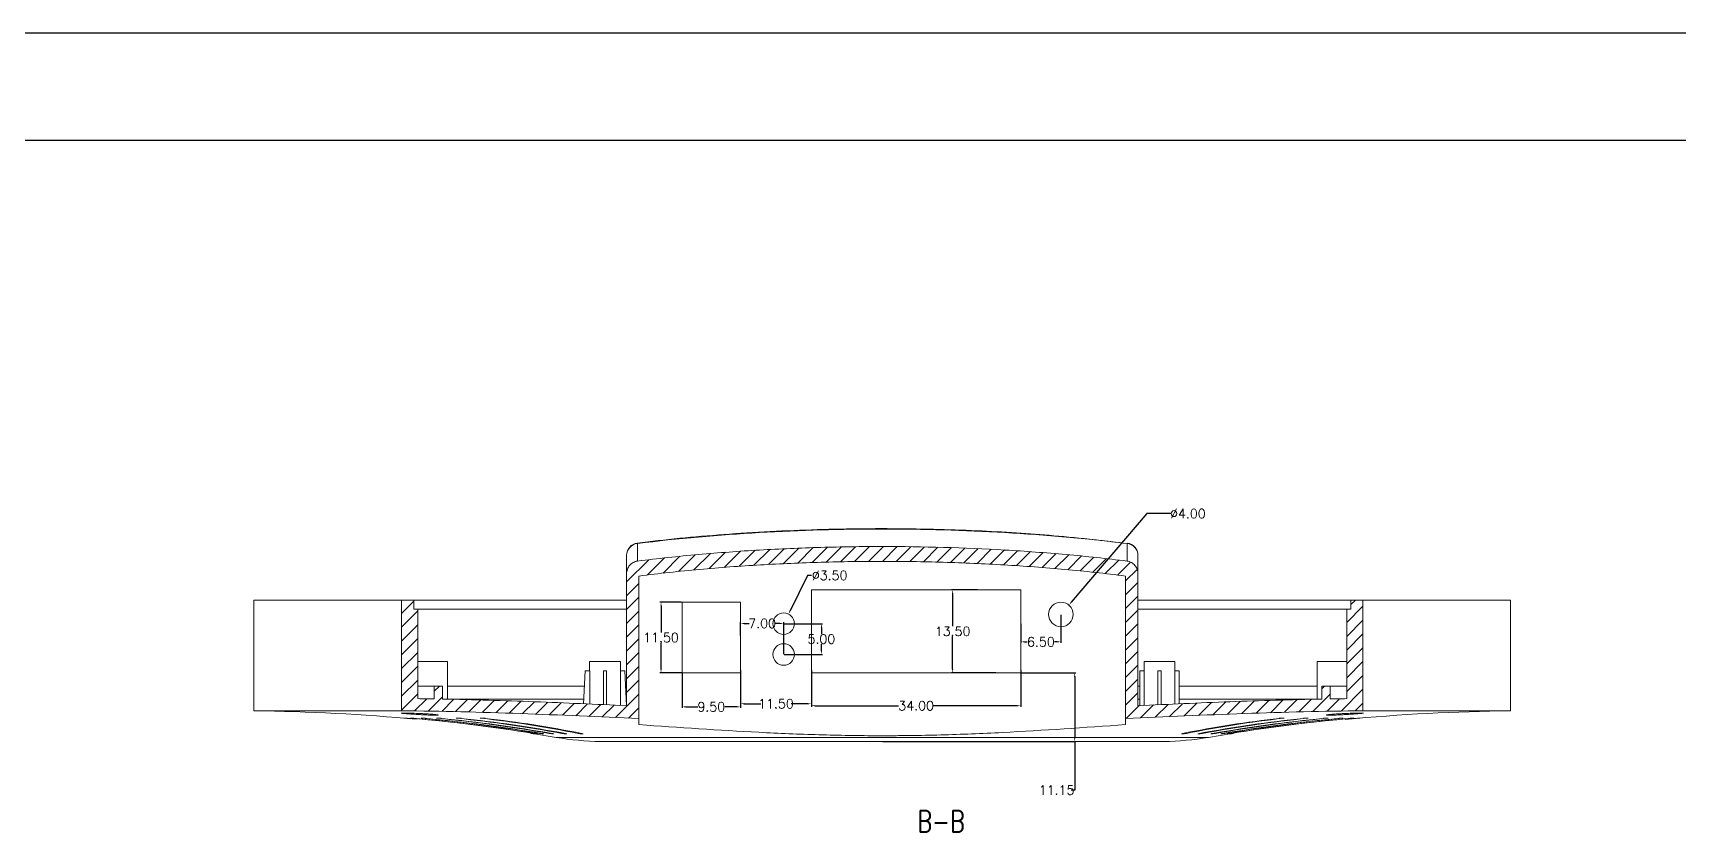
# Model space of a CAD drawing. Header units: inches. Extents: x 725 to 5279, y 573 to 1304.
# Drawn here: x 1354.5 to 1621.6, y 1174.5 to 1304.4 of the extents above; entities that cross this region are included whole.
import ezdxf

# ---------------------------------------------------------------- set-up
doc = ezdxf.new("R2010")
doc.units = ezdxf.units.IN
doc.styles.add('SLDTEXTSTYLE3', font='TXT', dxfattribs={"width": 0.75, "bigfont": 'bigfont'})
doc.styles.get("Standard").update_dxf_attribs({"font": 'txt', "bigfont": 'gbcbig.shx'})
doc.dimstyles.new('2', dxfattribs={"dimtxt": 1.5, "dimasz": 0.6, "dimexe": 0.18, "dimexo": 0.0625, "dimgap": 0.09, "dimtad": 0, "dimtih": 1, "dimtoh": 1, "dimzin": 0, "dimdsep": 46, "dimtxsty": 'Standard', "dimcen": 0, "dimclrd": 3, "dimclre": 3, "dimadec": 0, "dimazin": 2, "dimtfac": 1, "dimtofl": 0, "dimtmove": 0, "dimatfit": 3, "dimfxl": 1, "dimtolj": 1, "dimtzin": 0, "dimarcsym": 0})

# ---------------------------------------------------------------- blocks, each defined once
blk = doc.blocks.new('*D145')
at = {"color": 3, "lineweight": -2}
for p, q in [((1480.89, 1200.33), (1480.89, 1194.88)), ((1514.89, 1200.83), (1514.89, 1194.88)), ((1481.49, 1195.06), (1495.05, 1195.06)), ((1514.29, 1195.06), (1500.73, 1195.06))]:
    blk.add_line(p, q, dxfattribs=at)
at = {"color": 3}
for points in [[(1481.49, 1195.16), (1481.49, 1194.96), (1480.89, 1195.06)], [(1514.29, 1195.16), (1514.29, 1194.96), (1514.89, 1195.06)]]:
    blk.add_solid(points, dxfattribs=at)
at = {"layer": 'Defpoints', "color": 0}
for p in [(1480.89, 1200.39), (1514.89, 1200.89), (1514.89, 1195.06)]:
    blk.add_point(p, dxfattribs=at)
at = {"color": 0, "insert": (1497.89, 1195.06), "char_height": 1.5, "attachment_point": 5}
blk.add_mtext('\\A1;34.00', dxfattribs=at)
blk = doc.blocks.new('*D146')
at = {"color": 3, "lineweight": -2}
for p, q in [((1507.86, 1213.89), (1503.64, 1213.89)), ((1503.82, 1213.29), (1503.82, 1207.98)), ((1503.82, 1200.99), (1503.82, 1206.3)), ((1510.82, 1200.39), (1503.64, 1200.39))]:
    blk.add_line(p, q, dxfattribs=at)
at = {"color": 3}
for points in [[(1503.72, 1213.29), (1503.92, 1213.29), (1503.82, 1213.89)], [(1503.72, 1200.99), (1503.92, 1200.99), (1503.82, 1200.39)]]:
    blk.add_solid(points, dxfattribs=at)
at = {"layer": 'Defpoints', "color": 0}
for p in [(1503.82, 1213.89), (1507.92, 1213.89), (1510.89, 1200.39)]:
    blk.add_point(p, dxfattribs=at)
at = {"color": 0, "insert": (1503.82, 1207.14), "char_height": 1.5, "attachment_point": 5}
blk.add_mtext('\\A1;13.50', dxfattribs=at)
blk = doc.blocks.new('*D147')
at = {"color": 3, "lineweight": -2}
for p, q in [((1469.39, 1200.83), (1469.39, 1195.2)), ((1480.89, 1200.83), (1480.89, 1195.2)), ((1469.99, 1195.38), (1472.68, 1195.38)), ((1480.29, 1195.38), (1477.61, 1195.38))]:
    blk.add_line(p, q, dxfattribs=at)
at = {"color": 3}
for points in [[(1469.99, 1195.48), (1469.99, 1195.28), (1469.39, 1195.38)], [(1480.29, 1195.48), (1480.29, 1195.28), (1480.89, 1195.38)]]:
    blk.add_solid(points, dxfattribs=at)
at = {"layer": 'Defpoints', "color": 0}
for p in [(1469.39, 1200.89), (1480.89, 1200.89), (1469.39, 1195.38)]:
    blk.add_point(p, dxfattribs=at)
at = {"color": 0, "insert": (1475.14, 1195.38), "char_height": 1.5, "attachment_point": 5}
blk.add_mtext('\\A1;11.50', dxfattribs=at)
blk = doc.blocks.new('*D148')
at = {"color": 3, "lineweight": -2}
for p, q in [((1459.89, 1200.33), (1459.89, 1194.7)), ((1469.39, 1200.83), (1469.39, 1194.7)), ((1460.49, 1194.88), (1462.43, 1194.88)), ((1468.79, 1194.88), (1466.86, 1194.88))]:
    blk.add_line(p, q, dxfattribs=at)
at = {"color": 3}
for points in [[(1460.49, 1194.98), (1460.49, 1194.78), (1459.89, 1194.88)], [(1468.79, 1194.98), (1468.79, 1194.78), (1469.39, 1194.88)]]:
    blk.add_solid(points, dxfattribs=at)
at = {"layer": 'Defpoints', "color": 0}
for p in [(1459.89, 1200.39), (1469.39, 1200.89), (1469.39, 1194.88)]:
    blk.add_point(p, dxfattribs=at)
at = {"color": 0, "insert": (1464.64, 1194.88), "char_height": 1.5, "attachment_point": 5}
blk.add_mtext('\\A1;9.50', dxfattribs=at)
blk = doc.blocks.new('*D149')
at = {"color": 3, "lineweight": -2}
for p, q in [((1535.33, 1226.28), (1523.08, 1211.87)), ((1539.16, 1226.28), (1535.33, 1226.28))]:
    blk.add_line(p, q, dxfattribs=at)
at = {"color": 3}
blk.add_solid([(1523, 1211.93), (1523.15, 1211.81), (1522.69, 1211.41)], dxfattribs=at)
at = {"layer": 'Defpoints', "color": 0}
for p in [(1522.69, 1211.41), (1520.1, 1208.37)]:
    blk.add_point(p, dxfattribs=at)
at = {"color": 0, "insert": (1542, 1226.28), "char_height": 1.5, "attachment_point": 5}
blk.add_mtext('\\A1;∅4.00', dxfattribs=at)
blk = doc.blocks.new('*D150')
at = {"color": 3, "lineweight": -2}
for p, q in [((1480.28, 1216.23), (1477.44, 1210.49)), ((1480.88, 1216.23), (1480.28, 1216.23))]:
    blk.add_line(p, q, dxfattribs=at)
at = {"color": 3}
blk.add_solid([(1477.35, 1210.54), (1477.53, 1210.45), (1477.17, 1209.96)], dxfattribs=at)
at = {"layer": 'Defpoints', "color": 0}
for p in [(1477.17, 1209.96), (1475.61, 1206.82)]:
    blk.add_point(p, dxfattribs=at)
at = {"color": 0, "insert": (1483.85, 1216.23), "char_height": 1.5, "attachment_point": 5}
blk.add_mtext('\\A1;∅3.50', dxfattribs=at)
blk = doc.blocks.new('*D151')
at = {"color": 3, "lineweight": -2}
for p, q in [((1476.45, 1208.39), (1482.69, 1208.39)), ((1482.51, 1207.79), (1482.51, 1206.73)), ((1482.51, 1203.99), (1482.51, 1205.05)), ((1476.45, 1203.39), (1482.69, 1203.39))]:
    blk.add_line(p, q, dxfattribs=at)
at = {"color": 3}
for points in [[(1482.41, 1207.79), (1482.61, 1207.79), (1482.51, 1208.39)], [(1482.41, 1203.99), (1482.61, 1203.99), (1482.51, 1203.39)]]:
    blk.add_solid(points, dxfattribs=at)
at = {"layer": 'Defpoints', "color": 0}
for p in [(1476.39, 1208.39), (1482.51, 1208.39), (1476.39, 1203.39)]:
    blk.add_point(p, dxfattribs=at)
at = {"color": 0, "insert": (1482.51, 1205.89), "char_height": 1.5, "attachment_point": 5}
blk.add_mtext('\\A1;5.00', dxfattribs=at)
blk = doc.blocks.new('*D152')
at = {"color": 3, "lineweight": -2}
for p, q in [((1469.39, 1206.45), (1469.39, 1208.61)), ((1469.99, 1208.43), (1470.8, 1208.43)), ((1475.79, 1208.43), (1474.98, 1208.43)), ((1476.39, 1203.45), (1476.39, 1208.61))]:
    blk.add_line(p, q, dxfattribs=at)
at = {"color": 3}
for points in [[(1469.99, 1208.53), (1469.99, 1208.33), (1469.39, 1208.43)], [(1475.79, 1208.53), (1475.79, 1208.33), (1476.39, 1208.43)]]:
    blk.add_solid(points, dxfattribs=at)
at = {"layer": 'Defpoints', "color": 0}
for p in [(1469.39, 1208.43), (1469.39, 1206.39), (1476.39, 1203.39)]:
    blk.add_point(p, dxfattribs=at)
at = {"color": 0, "insert": (1472.89, 1208.43), "char_height": 1.5, "attachment_point": 5}
blk.add_mtext('\\A1;7.00', dxfattribs=at)
blk = doc.blocks.new('*D153')
at = {"color": 3, "lineweight": -2}
for p, q in [((1521.39, 1209.83), (1521.39, 1205.26)), ((1514.89, 1208.36), (1514.89, 1205.26)), ((1515.49, 1205.44), (1515.93, 1205.44)), ((1520.79, 1205.44), (1520.36, 1205.44))]:
    blk.add_line(p, q, dxfattribs=at)
at = {"color": 3}
for points in [[(1515.49, 1205.54), (1515.49, 1205.34), (1514.89, 1205.44)], [(1520.79, 1205.54), (1520.79, 1205.34), (1521.39, 1205.44)]]:
    blk.add_solid(points, dxfattribs=at)
at = {"layer": 'Defpoints', "color": 0}
for p in [(1521.39, 1209.89), (1514.89, 1208.43), (1521.39, 1205.44)]:
    blk.add_point(p, dxfattribs=at)
at = {"color": 0, "insert": (1518.14, 1205.44), "char_height": 1.5, "attachment_point": 5}
blk.add_mtext('\\A1;6.50', dxfattribs=at)
blk = doc.blocks.new('*D163')
at = {"color": 3, "lineweight": -2}
for p, q in [((1459.83, 1211.89), (1456.3, 1211.89)), ((1456.48, 1211.29), (1456.48, 1206.98)), ((1456.48, 1200.99), (1456.48, 1205.3)), ((1459.83, 1200.39), (1456.3, 1200.39))]:
    blk.add_line(p, q, dxfattribs=at)
at = {"color": 3}
for points in [[(1456.38, 1211.29), (1456.58, 1211.29), (1456.48, 1211.89)], [(1456.38, 1200.99), (1456.58, 1200.99), (1456.48, 1200.39)]]:
    blk.add_solid(points, dxfattribs=at)
at = {"layer": 'Defpoints', "color": 0}
for p in [(1456.48, 1211.89), (1459.89, 1211.89), (1459.89, 1200.39)]:
    blk.add_point(p, dxfattribs=at)
at = {"color": 0, "insert": (1456.48, 1206.14), "char_height": 1.5, "attachment_point": 5}
blk.add_mtext('\\A1;11.50', dxfattribs=at)
blk = doc.blocks.new('*D177')
at = {"color": 3, "lineweight": -2}
for p, q in [((1514.95, 1200.39), (1523.81, 1200.39)), ((1523.63, 1199.79), (1523.63, 1189.83)), ((1492.45, 1189.23), (1523.81, 1189.23)), ((1523.63, 1189.23), (1523.63, 1181.36)), ((1523.63, 1181.36), (1523.03, 1181.36))]:
    blk.add_line(p, q, dxfattribs=at)
at = {"color": 3}
for points in [[(1523.53, 1199.79), (1523.73, 1199.79), (1523.63, 1200.39)], [(1523.53, 1189.83), (1523.73, 1189.83), (1523.63, 1189.23)]]:
    blk.add_solid(points, dxfattribs=at)
at = {"layer": 'Defpoints', "color": 0}
for p in [(1514.89, 1200.39), (1492.39, 1189.23), (1523.63, 1189.23)]:
    blk.add_point(p, dxfattribs=at)
at = {"color": 0, "insert": (1520.69, 1181.36), "char_height": 1.5, "attachment_point": 5}
blk.add_mtext('\\A1;11.15', dxfattribs=at)

msp = doc.modelspace()

# ---------------------------------------------------------------- hatches: boundary and pattern name
at = {"linetype": 'Continuous', "lineweight": 0}
h = msp.add_hatch(dxfattribs=at)
h.set_pattern_fill('ANSI31', color=4, scale=0.5, style=0)
edge = h.paths.add_edge_path(flags=0)
edge.add_line((1421.025, 1198.234), (1419.672, 1198.234))
edge.add_line((1419.672, 1198.234), (1419.672, 1196.169))
edge.add_spline(control_points=[(1419.672, 1196.169), (1418.781, 1196.184), (1417.89, 1196.197), (1416.998, 1196.208)], knot_values=[0.0170061, 0.0170061, 0.0170061, 0.0170061, 0.019673, 0.019673, 0.019673, 0.019673], weights=[1, 1, 1, 1], degree=3, periodic=0)
edge.add_line((1416.998, 1196.208), (1416.998, 1210.734))
edge.add_line((1416.998, 1210.734), (1416.336, 1210.734))
edge.add_line((1416.336, 1210.734), (1416.336, 1212.234))
edge.add_line((1416.336, 1212.234), (1414.365, 1212.234))
edge.add_line((1414.365, 1212.234), (1414.365, 1194.234))
edge.add_spline(control_points=[(1414.365, 1194.234), (1427.214, 1194.134), (1440.057, 1193.56), (1452.892, 1192.963)], knot_values=[2.3144446, 2.3144446, 2.3144446, 2.3144446, 2.3526775, 2.3526775, 2.3526775, 2.3526775], weights=[1, 1, 1, 1], degree=3, periodic=0)
edge.add_line((1452.892, 1192.963), (1452.892, 1216.126))
edge.add_spline(control_points=[(1452.892, 1216.126), (1461.34, 1217.206), (1469.846, 1217.871), (1478.355, 1218.221), (1486.998, 1218.576), (1495.662, 1218.601), (1504.307, 1218.301), (1513.525, 1217.981), (1522.743, 1217.296), (1531.892, 1216.126)], knot_values=[0.0005666, 0.0005666, 0.0005666, 0.0005666, 0.0261151, 0.0261151, 0.0261151, 0.0520633, 0.0520633, 0.0520633, 0.0797377, 0.0797377, 0.0797377, 0.0797377], weights=[1, 1, 1, 1, 1, 1, 1, 1, 1, 1], degree=3, periodic=0)
edge.add_line((1531.892, 1216.126), (1531.892, 1192.963))
edge.add_spline(control_points=[(1531.892, 1192.963), (1540.707, 1193.373), (1549.522, 1193.779), (1558.343, 1194.019), (1562.368, 1194.128), (1566.394, 1194.203), (1570.42, 1194.234)], knot_values=[0.0395174, 0.0395174, 0.0395174, 0.0395174, 0.0659886, 0.0659886, 0.0659886, 0.078084, 0.078084, 0.078084, 0.078084], weights=[1, 1, 1, 1, 1, 1, 1], degree=3, periodic=0)
edge.add_line((1570.42, 1194.234), (1570.42, 1212.234))
edge.add_line((1570.42, 1212.234), (1568.448, 1212.234))
edge.add_line((1568.448, 1212.234), (1568.448, 1210.734))
edge.add_line((1568.448, 1210.734), (1567.787, 1210.734))
edge.add_line((1567.787, 1210.734), (1567.787, 1196.208))
edge.add_spline(control_points=[(1567.787, 1196.208), (1566.895, 1196.197), (1566.004, 1196.184), (1565.113, 1196.169)], knot_values=[2.3964767, 2.3964767, 2.3964767, 2.3964767, 2.3991602, 2.3991602, 2.3991602, 2.3991602], weights=[1, 1, 1, 1], degree=3, periodic=0)
edge.add_line((1565.113, 1196.169), (1565.113, 1198.234))
edge.add_line((1565.113, 1198.234), (1563.76, 1198.234))
edge.add_line((1563.76, 1198.234), (1563.76, 1196.145))
edge.add_spline(control_points=[(1563.76, 1196.145), (1561.953, 1196.111), (1560.146, 1196.069), (1558.34, 1196.02), (1550.187, 1195.8), (1542.039, 1195.439), (1533.892, 1195.063)], knot_values=[2.351979, 2.351979, 2.351979, 2.351979, 2.3574459, 2.3574459, 2.3574459, 2.3821041, 2.3821041, 2.3821041, 2.3821041], weights=[1, 1, 1, 1, 1, 1, 1], degree=3, periodic=0)
edge.add_line((1533.892, 1195.063), (1533.892, 1216.497))
edge.add_spline(control_points=[(1533.892, 1216.497), (1533.892, 1216.583), (1533.887, 1216.67), (1533.877, 1216.755), (1533.849, 1216.985), (1533.782, 1217.213), (1533.682, 1217.422), (1533.585, 1217.624), (1533.453, 1217.812), (1533.296, 1217.972), (1533.143, 1218.129), (1532.961, 1218.262), (1532.765, 1218.361), (1532.568, 1218.459), (1532.352, 1218.526), (1532.134, 1218.553)], knot_values=[0, 0, 0, 0, 0.0002594, 0.0002594, 0.0002594, 0.000962, 0.000962, 0.000962, 0.0016411, 0.0016411, 0.0016411, 0.0023073, 0.0023073, 0.0023073, 0.0029744, 0.0029744, 0.0029744, 0.0029744], weights=[1, 1, 1, 1, 1, 1, 1, 1, 1, 1, 1, 1, 1, 1, 1, 1], degree=3, periodic=0)
edge.add_spline(control_points=[(1532.134, 1218.553), (1522.239, 1219.8), (1512.267, 1220.497), (1502.298, 1220.779), (1493.866, 1221.017), (1485.42, 1220.953), (1476.993, 1220.579), (1468.859, 1220.219), (1460.729, 1219.571), (1452.651, 1218.553)], knot_values=[0.0010247, 0.0010247, 0.0010247, 0.0010247, 0.0309439, 0.0309439, 0.0309439, 0.0562368, 0.0562368, 0.0562368, 0.080655, 0.080655, 0.080655, 0.080655], weights=[1, 1, 1, 1, 1, 1, 1, 1, 1, 1], degree=3, periodic=0)
edge.add_spline(control_points=[(1452.651, 1218.553), (1452.608, 1218.548), (1452.565, 1218.541), (1452.522, 1218.532), (1452.3, 1218.489), (1452.082, 1218.405), (1451.888, 1218.288), (1451.688, 1218.168), (1451.506, 1218.008), (1451.359, 1217.826), (1451.209, 1217.641), (1451.09, 1217.426), (1451.012, 1217.201), (1450.933, 1216.976), (1450.892, 1216.735), (1450.892, 1216.497)], knot_values=[0, 0, 0, 0, 0.0001307, 0.0001307, 0.0001307, 0.0008196, 0.0008196, 0.0008196, 0.001533, 0.001533, 0.001533, 0.002259, 0.002259, 0.002259, 0.0029841, 0.0029841, 0.0029841, 0.0029841], weights=[1, 1, 1, 1, 1, 1, 1, 1, 1, 1, 1, 1, 1, 1, 1, 1], degree=3, periodic=0)
edge.add_line((1450.892, 1216.497), (1450.892, 1195.063))
edge.add_spline(control_points=[(1450.892, 1195.063), (1440.941, 1195.523), (1430.986, 1195.956), (1421.025, 1196.145)], knot_values=[0.0415193, 0.0415193, 0.0415193, 0.0415193, 0.0714055, 0.0714055, 0.0714055, 0.0714055], weights=[1, 1, 1, 1], degree=3, periodic=0)
edge.add_line((1421.025, 1196.145), (1421.025, 1198.234))

# ---------------------------------------------------------------- linework, layer by layer
for p, q in [((724.755, 1304.356), (1759.162, 1304.356)), ((751.522, 1286.941), (1741.748, 1286.941))]:
    msp.add_line(p, q)
at = {"color": 7, "linetype": 'Continuous', "lineweight": 15}
for p, q in [((1450.892, 1216.497), (1450.892, 1219.494)), ((1533.892, 1219.494), (1533.892, 1216.497)), ((1450.892, 1195.063), (1450.892, 1216.497)), ((1452.892, 1192.963), (1452.892, 1216.126)), ((1531.892, 1216.126), (1531.892, 1192.963)), ((1533.892, 1216.497), (1533.892, 1195.063)), ((1480.892, 1200.389), (1480.892, 1213.889)), ((1480.892, 1213.889), (1514.892, 1213.889)), ((1514.892, 1213.889), (1514.892, 1200.389)), ((1390.392, 1212.234), (1390.392, 1194.234)), ((1414.365, 1212.234), (1390.392, 1212.234)), ((1414.365, 1212.234), (1414.365, 1194.234)), ((1416.336, 1212.234), (1414.365, 1212.234)), ((1416.336, 1210.734), (1416.336, 1212.234)), ((1450.892, 1212.234), (1416.336, 1212.234)), ((1416.336, 1210.734), (1416.998, 1210.734)), ((1416.998, 1210.734), (1416.998, 1196.208)), ((1450.892, 1210.734), (1416.998, 1210.734)), ((1459.892, 1200.389), (1459.892, 1211.889)), ((1459.892, 1211.889), (1469.392, 1211.889)), ((1469.392, 1211.889), (1469.392, 1200.389)), ((1568.448, 1212.234), (1533.892, 1212.234)), ((1567.787, 1210.734), (1533.892, 1210.734)), ((1567.787, 1196.208), (1567.787, 1210.734)), ((1567.787, 1210.734), (1568.448, 1210.734)), ((1568.448, 1212.234), (1568.448, 1210.734)), ((1570.42, 1212.234), (1568.448, 1212.234)), ((1570.42, 1194.234), (1570.42, 1212.234)), ((1594.392, 1212.234), (1570.42, 1212.234)), ((1594.392, 1194.234), (1594.392, 1212.234)), ((1421.794, 1202.234), (1416.998, 1202.234)), ((1421.794, 1196.122), (1421.794, 1202.234)), ((1444.892, 1202.234), (1444.892, 1200.734)), ((1449.892, 1202.234), (1444.892, 1202.234)), ((1449.892, 1200.734), (1449.892, 1202.234)), ((1534.892, 1202.234), (1534.892, 1200.734)), ((1534.892, 1202.234), (1539.892, 1202.234)), ((1539.892, 1200.734), (1539.892, 1202.234)), ((1562.991, 1202.234), (1562.991, 1196.127)), ((1567.787, 1202.234), (1562.991, 1202.234)), ((1443.911, 1195.365), (1444.192, 1200.734)), ((1444.905, 1200.734), (1444.192, 1200.734)), ((1444.905, 1195.322), (1444.905, 1200.734)), ((1447.642, 1200.734), (1447.142, 1200.734)), ((1447.142, 1195.225), (1447.142, 1200.734)), ((1447.642, 1195.204), (1447.642, 1200.734)), ((1449.88, 1200.734), (1449.88, 1195.107)), ((1450.592, 1200.734), (1449.88, 1200.734)), ((1450.89, 1195.064), (1450.592, 1200.734)), ((1469.392, 1200.389), (1459.892, 1200.389)), ((1514.892, 1200.389), (1480.892, 1200.389)), ((1534.192, 1195.077), (1534.192, 1200.734)), ((1534.192, 1200.734), (1534.905, 1200.734)), ((1534.905, 1195.108), (1534.905, 1200.734)), ((1537.142, 1195.206), (1537.142, 1200.734)), ((1537.142, 1200.734), (1537.642, 1200.734)), ((1537.642, 1195.228), (1537.642, 1200.734)), ((1539.88, 1200.734), (1539.88, 1195.327)), ((1539.88, 1200.734), (1540.592, 1200.734)), ((1540.592, 1195.358), (1540.592, 1200.734)), ((1419.672, 1198.234), (1416.998, 1198.234)), ((1419.672, 1198.234), (1419.672, 1196.169)), ((1421.025, 1198.234), (1419.672, 1198.234)), ((1421.025, 1198.234), (1421.025, 1196.145)), ((1421.794, 1198.234), (1444.061, 1198.234)), ((1450.723, 1198.234), (1450.892, 1198.234)), ((1533.892, 1198.234), (1534.192, 1198.234)), ((1540.592, 1198.234), (1562.991, 1198.234)), ((1563.76, 1196.145), (1563.76, 1198.234)), ((1565.113, 1198.234), (1563.76, 1198.234)), ((1565.113, 1196.169), (1565.113, 1198.234)), ((1567.787, 1198.234), (1565.113, 1198.234)), ((1414.365, 1194.234), (1390.392, 1194.234)), ((1443.952, 1196.145), (1421.794, 1196.145)), ((1450.855, 1195.734), (1450.892, 1195.734)), ((1534.192, 1196.145), (1533.892, 1196.145)), ((1562.991, 1196.145), (1540.592, 1196.145)), ((1594.392, 1194.234), (1570.42, 1194.234)), ((1415.874, 1192.957), (1415.252, 1193.022)), ((1415.447, 1193.012), (1415.869, 1192.967)), ((1568.911, 1192.957), (1569.533, 1193.022)), ((1569.338, 1193.012), (1568.916, 1192.967)), ((1435.631, 1190.531), (1439.458, 1189.917)), ((1446.689, 1189.244), (1446.689, 1189.234)), ((1492.392, 1189.244), (1446.689, 1189.244)), ((1538.096, 1189.234), (1446.689, 1189.234)), ((1538.096, 1189.244), (1492.392, 1189.244)), ((1538.096, 1189.234), (1538.096, 1189.244)), ((1545.327, 1189.917), (1549.154, 1190.531))]:
    msp.add_line(p, q, dxfattribs=at)
at = {"color": 8, "linetype": 'Continuous', "lineweight": 15}
for p, q in [((1423.451, 1193.022), (1423.451, 1193.055)), ((1427.305, 1193.022), (1427.305, 1193.059)), ((1557.48, 1193.022), (1557.48, 1193.059)), ((1561.334, 1193.022), (1561.334, 1193.055)), ((1439.458, 1189.917), (1545.327, 1189.917))]:
    msp.add_line(p, q, dxfattribs=at)
at = {"color": 8, "linetype": 'Continuous', "lineweight": 15, "flags": 128}
for points in [[(1452.653, 1221.411), (1452.645, 1221.478), (1452.645, 1221.479)], [(1532.131, 1221.411), (1532.14, 1221.478), (1532.14, 1221.479)]]:
    msp.add_lwpolyline(points, dxfattribs=at)
at = {"color": 7, "linetype": 'Continuous', "lineweight": 15, "flags": 128}
for points in [[(1452.653, 1221.411), (1452.653, 1220.368), (1452.651, 1218.553)], [(1532.134, 1218.553), (1532.133, 1219.271), (1532.131, 1221.411)]]:
    msp.add_lwpolyline(points, dxfattribs=at)
at = {"color": 7, "linetype": 'Continuous', "lineweight": 15}
for centre, radius in [((1476.392, 1208.389), 1.75), ((1521.392, 1209.889), 2), ((1476.392, 1203.389), 1.75)]:
    msp.add_circle(centre, radius, dxfattribs=at)
for centre, radius, start, end in [((1452.892, 1219.494), 2, 97.10655, 180), ((1452.849, 1219.465), 1.956, 95.72465, 179.13306), ((1531.936, 1219.465), 1.956, 0.86694, 84.27535), ((1531.892, 1219.494), 2, 0, 82.89345), ((1387.162, 876.586), 317.664, 84.62784, 89.41724), ((1597.623, 876.586), 317.664, 90.58276, 95.43498), ((1447.689, 1239.234), 50, 260.52445, 268.85401), ((1537.096, 1239.234), 50, 271.14599, 279.47555)]:
    msp.add_arc(centre, radius, start, end, dxfattribs=at)
for points, knots in [([(1532.132, 1221.411), (1530.368, 1221.623), (1526.403, 1222.101), (1520.413, 1222.687), (1514.042, 1223.179), (1507.539, 1223.518), (1500.549, 1223.757), (1493.184, 1223.851), (1485.62, 1223.785), (1478.009, 1223.557), (1470.472, 1223.171), (1463.127, 1222.612), (1457.217, 1222.046), (1453.763, 1221.602), (1452.647, 1221.459)], [0, 0, 0, 0, 0.0668689, 0.1503888, 0.2265549, 0.3074294, 0.395571, 0.4898548, 0.5847526, 0.6803493, 0.7765089, 0.8688807, 0.9576741, 1, 1, 1, 1]), ([(1532.131, 1221.411), (1528.835, 1221.822), (1525.533, 1222.171), (1518.92, 1222.759), (1515.608, 1223), (1505.661, 1223.571), (1499.027, 1223.754), (1485.754, 1223.754), (1479.11, 1223.57), (1465.858, 1222.809), (1459.246, 1222.233), (1452.653, 1221.411)], [0, 0, 0, 0, 0.125, 0.125, 0.25, 0.25, 0.5, 0.5, 0.75, 0.75, 1, 1, 1, 1]), ([(1532.134, 1218.553), (1528.838, 1218.969), (1525.538, 1219.32), (1518.928, 1219.914), (1515.619, 1220.157), (1505.68, 1220.733), (1499.035, 1220.918), (1489.076, 1220.918), (1485.757, 1220.872), (1479.119, 1220.683), (1475.799, 1220.541), (1469.17, 1220.157), (1465.859, 1219.915), (1459.248, 1219.32), (1455.947, 1218.968), (1452.651, 1218.553)], [0, 0, 0, 0, 0.125, 0.125, 0.25, 0.25, 0.5, 0.5, 0.625, 0.625, 0.75, 0.75, 0.875, 0.875, 1, 1, 1, 1]), ([(1450.892, 1216.497), (1450.892, 1216.745), (1450.935, 1216.987), (1451.103, 1217.454), (1451.225, 1217.668), (1451.465, 1217.953), (1451.552, 1218.039), (1451.741, 1218.195), (1451.844, 1218.265), (1452.169, 1218.444), (1452.404, 1218.522), (1452.651, 1218.553)], [0, 0, 0, 0, 0.25, 0.25, 0.5, 0.5, 0.625, 0.625, 0.75, 0.75, 1, 1, 1, 1]), ([(1531.892, 1216.126), (1528.617, 1216.545), (1525.336, 1216.899), (1518.767, 1217.497), (1515.477, 1217.741), (1508.89, 1218.127), (1505.592, 1218.27), (1498.992, 1218.46), (1492.393, 1218.554), (1485.795, 1218.46), (1479.197, 1218.27), (1475.897, 1218.128), (1469.309, 1217.741), (1466.019, 1217.497), (1459.448, 1216.899), (1456.168, 1216.545), (1452.892, 1216.126)], [0, 0, 0, 0, 0.125, 0.125, 0.25, 0.25, 0.375, 0.375, 0.5, 0.625, 0.625, 0.75, 0.75, 0.875, 0.875, 1, 1, 1, 1]), ([(1532.134, 1218.553), (1532.257, 1218.537), (1532.377, 1218.51), (1532.61, 1218.434), (1532.724, 1218.385), (1532.941, 1218.265), (1533.042, 1218.196), (1533.231, 1218.04), (1533.32, 1217.953), (1533.479, 1217.764), (1533.549, 1217.664), (1533.672, 1217.451), (1533.724, 1217.337), (1533.849, 1216.991), (1533.892, 1216.745), (1533.892, 1216.497)], [0, 0, 0, 0, 0.125, 0.125, 0.25, 0.25, 0.375, 0.375, 0.5, 0.5, 0.625, 0.625, 0.75, 0.75, 1, 1, 1, 1]), ([(1415.175, 1193.867), (1415.315, 1193.864), (1415.467, 1193.861), (1415.793, 1193.853), (1415.968, 1193.847), (1416.332, 1193.836), (1416.519, 1193.829), (1416.904, 1193.814), (1417.103, 1193.806), (1417.494, 1193.788), (1417.689, 1193.778), (1418.075, 1193.758), (1418.264, 1193.747), (1418.625, 1193.725), (1418.799, 1193.714), (1419.127, 1193.691), (1419.278, 1193.679), (1419.554, 1193.656), (1419.681, 1193.644), (1419.898, 1193.622), (1419.99, 1193.611), (1420.141, 1193.591), (1420.198, 1193.581), (1420.275, 1193.564), (1420.294, 1193.556), (1420.294, 1193.542), (1420.275, 1193.537), (1420.198, 1193.528), (1420.141, 1193.525), (1419.99, 1193.521), (1419.897, 1193.521), (1419.679, 1193.523), (1419.553, 1193.525), (1419.275, 1193.532), (1419.124, 1193.537), (1418.796, 1193.549), (1418.621, 1193.556), (1418.26, 1193.572), (1418.071, 1193.581), (1417.684, 1193.601), (1417.489, 1193.611), (1417.098, 1193.633), (1416.9, 1193.644), (1416.515, 1193.667), (1416.328, 1193.679), (1415.966, 1193.702), (1415.79, 1193.714), (1415.465, 1193.736), (1415.314, 1193.747), (1415.034, 1193.768), (1414.909, 1193.778), (1414.692, 1193.797), (1414.598, 1193.806), (1414.447, 1193.822), (1414.391, 1193.829), (1414.314, 1193.842), (1414.294, 1193.848), (1414.294, 1193.857), (1414.313, 1193.861), (1414.389, 1193.867), (1414.447, 1193.869), (1414.672, 1193.873), (1414.894, 1193.872), (1415.175, 1193.867)], [0, 0, 0, 0, 0.03125, 0.03125, 0.0625, 0.0625, 0.09375, 0.09375, 0.125, 0.125, 0.15625, 0.15625, 0.1875, 0.1875, 0.21875, 0.21875, 0.25, 0.25, 0.28125, 0.28125, 0.3125, 0.3125, 0.34375, 0.34375, 0.375, 0.375, 0.40625, 0.40625, 0.4375, 0.4375, 0.46875, 0.46875, 0.5, 0.5, 0.53125, 0.53125, 0.5625, 0.5625, 0.59375, 0.59375, 0.625, 0.625, 0.65625, 0.65625, 0.6875, 0.6875, 0.71875, 0.71875, 0.75, 0.75, 0.78125, 0.78125, 0.8125, 0.8125, 0.84375, 0.84375, 0.875, 0.875, 0.90625, 0.90625, 0.9375, 0.9375, 1, 1, 1, 1]), ([(1414.365, 1194.234), (1420.791, 1194.184), (1427.214, 1194.021), (1440.055, 1193.56), (1446.474, 1193.262), (1452.892, 1192.963)], [0, 0, 0, 0, 0.5, 0.5, 1, 1, 1, 1]), ([(1421.025, 1196.145), (1426.006, 1196.05), (1430.984, 1195.897), (1440.94, 1195.518), (1445.916, 1195.293), (1450.892, 1195.063)], [0, 0, 0, 0, 0.5, 0.5, 1, 1, 1, 1]), ([(1531.892, 1192.963), (1538.314, 1193.262), (1544.735, 1193.56), (1557.582, 1194.022), (1564.01, 1194.184), (1570.42, 1194.234)], [0, 0, 0, 0, 0.5, 0.5, 1, 1, 1, 1]), ([(1533.892, 1195.063), (1538.869, 1195.293), (1543.846, 1195.518), (1553.802, 1195.897), (1558.785, 1196.05), (1563.76, 1196.145)], [0, 0, 0, 0, 0.5, 0.5, 1, 1, 1, 1]), ([(1565.367, 1193.667), (1565.507, 1193.679), (1565.658, 1193.691), (1565.983, 1193.713), (1566.158, 1193.725), (1566.521, 1193.747), (1566.708, 1193.758), (1567.092, 1193.778), (1567.29, 1193.788), (1567.682, 1193.806), (1567.876, 1193.814), (1568.263, 1193.829), (1568.453, 1193.836), (1568.815, 1193.847), (1568.989, 1193.853), (1569.318, 1193.861), (1569.469, 1193.864), (1569.747, 1193.869), (1569.874, 1193.871), (1570.092, 1193.872), (1570.185, 1193.872), (1570.336, 1193.869), (1570.394, 1193.867), (1570.471, 1193.861), (1570.491, 1193.857), (1570.491, 1193.848), (1570.472, 1193.842), (1570.396, 1193.829), (1570.339, 1193.822), (1570.188, 1193.806), (1570.096, 1193.797), (1569.879, 1193.779), (1569.753, 1193.768), (1569.476, 1193.748), (1569.326, 1193.737), (1568.998, 1193.714), (1568.824, 1193.703), (1568.463, 1193.679), (1568.275, 1193.668), (1567.888, 1193.645), (1567.693, 1193.633), (1567.302, 1193.612), (1567.104, 1193.601), (1566.719, 1193.582), (1566.532, 1193.573), (1566.169, 1193.556), (1565.993, 1193.549), (1565.667, 1193.537), (1565.515, 1193.532), (1565.234, 1193.525), (1565.109, 1193.523), (1564.891, 1193.521), (1564.797, 1193.521), (1564.646, 1193.525), (1564.589, 1193.528), (1564.511, 1193.537), (1564.491, 1193.542), (1564.491, 1193.556), (1564.509, 1193.564), (1564.585, 1193.581), (1564.643, 1193.591), (1564.866, 1193.621), (1565.087, 1193.644), (1565.367, 1193.667)], [0, 0, 0, 0, 0.03125, 0.03125, 0.0625, 0.0625, 0.09375, 0.09375, 0.125, 0.125, 0.15625, 0.15625, 0.1875, 0.1875, 0.21875, 0.21875, 0.25, 0.25, 0.28125, 0.28125, 0.3125, 0.3125, 0.34375, 0.34375, 0.375, 0.375, 0.40625, 0.40625, 0.4375, 0.4375, 0.46875, 0.46875, 0.5, 0.5, 0.53125, 0.53125, 0.5625, 0.5625, 0.59375, 0.59375, 0.625, 0.625, 0.65625, 0.65625, 0.6875, 0.6875, 0.71875, 0.71875, 0.75, 0.75, 0.78125, 0.78125, 0.8125, 0.8125, 0.84375, 0.84375, 0.875, 0.875, 0.90625, 0.90625, 0.9375, 0.9375, 1, 1, 1, 1]), ([(1415.252, 1193.022), (1415.123, 1193.034), (1415.007, 1193.044), (1414.861, 1193.058), (1414.834, 1193.062), (1414.885, 1193.059), (1414.962, 1193.053), (1415.182, 1193.035), (1415.318, 1193.023), (1415.447, 1193.012)], [0, 0, 0, 0, 0.25, 0.25, 0.5, 0.5, 0.75, 0.75, 1, 1, 1, 1]), ([(1415.823, 1193.059), (1415.822, 1193.06), (1415.818, 1193.062), (1415.874, 1193.059), (1415.98, 1193.052), (1416.127, 1193.041), (1416.296, 1193.027), (1416.407, 1193.017), (1416.462, 1193.012)], [0, 0, 0, 0, 0.0946454, 0.2747814, 0.4555674, 0.6369651, 0.8185971, 1, 1, 1, 1]), ([(1415.823, 1193.058), (1415.837, 1193.056), (1415.878, 1193.051), (1416, 1193.038), (1416.082, 1193.03), (1416.17, 1193.022)], [0, 0, 0, 0, 0.5, 0.5, 1, 1, 1, 1]), ([(1417.555, 1193.058), (1417.554, 1193.059), (1417.551, 1193.062), (1417.606, 1193.06), (1417.712, 1193.054), (1417.857, 1193.044), (1418.024, 1193.031), (1418.156, 1193.02), (1418.225, 1193.013), (1418.242, 1193.012)], [0, 0, 0, 0, 0.0900162, 0.2606186, 0.4310917, 0.6018358, 0.773132, 0.9450544, 1, 1, 1, 1]), ([(1420.033, 1193.057), (1420.035, 1193.059), (1420.04, 1193.061), (1420.113, 1193.06), (1420.232, 1193.054), (1420.386, 1193.044), (1420.555, 1193.031), (1420.685, 1193.02), (1420.751, 1193.013), (1420.767, 1193.012)], [0, 0, 0, 0, 0.1342989, 0.2966153, 0.4588138, 0.6212616, 0.7842468, 0.9478207, 1, 1, 1, 1]), ([(1423.235, 1193.056), (1423.234, 1193.056), (1423.225, 1193.059), (1423.262, 1193.061), (1423.346, 1193.06), (1423.479, 1193.054), (1423.639, 1193.044), (1423.81, 1193.031), (1423.936, 1193.02), (1423.999, 1193.013), (1424.014, 1193.012)], [0, 0, 0, 0, 0.0188575, 0.1741508, 0.3290061, 0.4837502, 0.6387329, 0.7942224, 0.9502738, 1, 1, 1, 1]), ([(1427.134, 1193.053), (1427.132, 1193.054), (1427.126, 1193.059), (1427.176, 1193.061), (1427.277, 1193.06), (1427.419, 1193.054), (1427.584, 1193.044), (1427.754, 1193.031), (1427.876, 1193.02), (1427.934, 1193.013), (1427.948, 1193.012)], [0, 0, 0, 0, 0.0623216, 0.2107415, 0.3587443, 0.506639, 0.6547637, 0.8033685, 0.9525154, 1, 1, 1, 1]), ([(1452.892, 1191.988), (1452.892, 1192.168), (1452.892, 1192.34), (1452.892, 1192.666), (1452.892, 1192.819), (1452.892, 1192.963)], [0, 0, 0, 0, 0.5, 0.5, 1, 1, 1, 1]), ([(1531.892, 1191.988), (1525.23, 1191.52), (1518.568, 1191.054), (1508.565, 1190.547), (1505.229, 1190.411), (1500.222, 1190.275), (1498.552, 1190.241), (1496.047, 1190.207), (1495.212, 1190.199), (1493.959, 1190.192), (1493.332, 1190.19), (1492.706, 1190.189), (1492.288, 1190.189), (1492.087, 1190.189), (1488.627, 1190.194), (1485.372, 1190.247), (1478.868, 1190.437), (1475.618, 1190.575), (1465.873, 1191.078), (1459.383, 1191.532), (1452.892, 1191.988)], [0, 0, 0, 0, 0.25, 0.25, 0.375, 0.375, 0.4375, 0.4375, 0.46875, 0.46875, 0.484375, 0.4921875, 0.4921875, 0.5, 0.5, 0.625, 0.625, 0.75, 0.75, 1, 1, 1, 1]), ([(1531.892, 1192.963), (1531.892, 1192.82), (1531.892, 1192.666), (1531.892, 1192.34), (1531.892, 1192.168), (1531.892, 1191.988)], [0, 0, 0, 0, 0.5, 0.5, 1, 1, 1, 1]), ([(1557.651, 1193.053), (1557.653, 1193.054), (1557.659, 1193.059), (1557.608, 1193.061), (1557.508, 1193.06), (1557.366, 1193.054), (1557.201, 1193.044), (1557.031, 1193.031), (1556.909, 1193.02), (1556.851, 1193.013), (1556.837, 1193.012)], [0, 0, 0, 0, 0.0623216, 0.2107415, 0.3587443, 0.506639, 0.6547637, 0.8033685, 0.9525154, 1, 1, 1, 1]), ([(1561.55, 1193.056), (1561.551, 1193.056), (1561.56, 1193.059), (1561.523, 1193.061), (1561.438, 1193.06), (1561.306, 1193.054), (1561.146, 1193.044), (1560.975, 1193.031), (1560.849, 1193.02), (1560.786, 1193.013), (1560.771, 1193.012)], [0, 0, 0, 0, 0.0188575, 0.1741508, 0.3290061, 0.4837502, 0.6387329, 0.7942224, 0.9502738, 1, 1, 1, 1]), ([(1564.752, 1193.057), (1564.75, 1193.059), (1564.745, 1193.061), (1564.672, 1193.06), (1564.553, 1193.054), (1564.399, 1193.044), (1564.23, 1193.031), (1564.1, 1193.02), (1564.034, 1193.013), (1564.018, 1193.012)], [0, 0, 0, 0, 0.1342989, 0.2966153, 0.4588138, 0.6212616, 0.7842468, 0.9478207, 1, 1, 1, 1]), ([(1567.229, 1193.058), (1567.231, 1193.059), (1567.234, 1193.062), (1567.179, 1193.06), (1567.073, 1193.054), (1566.927, 1193.044), (1566.761, 1193.031), (1566.629, 1193.02), (1566.56, 1193.013), (1566.543, 1193.012)], [0, 0, 0, 0, 0.0900162, 0.2606186, 0.4310917, 0.6018358, 0.773132, 0.9450544, 1, 1, 1, 1]), ([(1568.962, 1193.059), (1568.963, 1193.06), (1568.966, 1193.062), (1568.911, 1193.059), (1568.805, 1193.052), (1568.658, 1193.041), (1568.489, 1193.027), (1568.378, 1193.017), (1568.323, 1193.012)], [0, 0, 0, 0, 0.0946454, 0.2747814, 0.4555674, 0.6369651, 0.8185971, 1, 1, 1, 1]), ([(1568.962, 1193.058), (1568.948, 1193.056), (1568.907, 1193.051), (1568.785, 1193.038), (1568.703, 1193.03), (1568.615, 1193.022)], [0, 0, 0, 0, 0.5, 0.5, 1, 1, 1, 1]), ([(1569.533, 1193.022), (1569.662, 1193.034), (1569.778, 1193.044), (1569.924, 1193.058), (1569.951, 1193.062), (1569.9, 1193.059), (1569.823, 1193.053), (1569.603, 1193.035), (1569.467, 1193.023), (1569.338, 1193.012)], [0, 0, 0, 0, 0.25, 0.25, 0.5, 0.5, 0.75, 0.75, 1, 1, 1, 1]), ([(1435.931, 1190.488), (1435.893, 1190.494), (1435.812, 1190.506), (1435.603, 1190.538), (1435.477, 1190.557), (1435.358, 1190.575)], [0, 0, 0, 0, 0.5, 0.5, 1, 1, 1, 1]), ([(1435.553, 1190.55), (1435.607, 1190.542), (1435.715, 1190.525), (1435.847, 1190.504), (1435.929, 1190.49), (1435.964, 1190.484), (1435.955, 1190.485), (1435.954, 1190.486)], [0, 0, 0, 0, 0.24698, 0.495512, 0.7422609, 0.9861086, 1, 1, 1, 1]), ([(1435.774, 1190.575), (1435.91, 1190.554), (1436.062, 1190.531), (1436.302, 1190.497), (1436.389, 1190.486), (1436.413, 1190.485)], [0, 0, 0, 0, 0.5, 0.5, 1, 1, 1, 1]), ([(1436.067, 1190.55), (1436.083, 1190.548), (1436.152, 1190.536), (1436.263, 1190.518), (1436.366, 1190.499), (1436.419, 1190.488), (1436.415, 1190.487), (1436.413, 1190.487)], [0, 0, 0, 0, 0.0832627, 0.348089, 0.609982, 0.8701649, 1, 1, 1, 1]), ([(1437.445, 1190.485), (1437.418, 1190.484), (1437.321, 1190.494), (1437.059, 1190.529), (1436.898, 1190.553), (1436.76, 1190.575)], [0, 0, 0, 0, 0.5, 0.5, 1, 1, 1, 1]), ([(1437.147, 1190.55), (1437.197, 1190.542), (1437.297, 1190.525), (1437.4, 1190.504), (1437.453, 1190.491), (1437.448, 1190.489), (1437.446, 1190.488)], [0, 0, 0, 0, 0.2898224, 0.5806023, 0.8692856, 1, 1, 1, 1]), ([(1439.025, 1190.485), (1438.982, 1190.484), (1438.873, 1190.494), (1438.599, 1190.529), (1438.437, 1190.553), (1438.306, 1190.575)], [0, 0, 0, 0, 0.5, 0.5, 1, 1, 1, 1]), ([(1438.783, 1190.55), (1438.83, 1190.542), (1438.925, 1190.525), (1439.011, 1190.504), (1439.051, 1190.492), (1439.042, 1190.49), (1439.041, 1190.49)], [0, 0, 0, 0, 0.3170054, 0.6348734, 0.9504472, 1, 1, 1, 1]), ([(1440.959, 1190.55), (1441.067, 1190.53), (1441.144, 1190.512), (1441.193, 1190.488), (1441.164, 1190.483), (1441.016, 1190.49), (1440.899, 1190.501), (1440.64, 1190.535), (1440.505, 1190.556), (1440.396, 1190.575)], [0, 0, 0, 0, 0.25, 0.25, 0.5, 0.5, 0.75, 0.75, 1, 1, 1, 1]), ([(1443.652, 1190.55), (1443.753, 1190.53), (1443.817, 1190.512), (1443.84, 1190.488), (1443.798, 1190.483), (1443.629, 1190.49), (1443.504, 1190.501), (1443.241, 1190.535), (1443.11, 1190.556), (1443.009, 1190.575)], [0, 0, 0, 0, 0.25, 0.25, 0.5, 0.5, 0.75, 0.75, 1, 1, 1, 1]), ([(1541.133, 1190.55), (1541.032, 1190.53), (1540.968, 1190.512), (1540.945, 1190.488), (1540.987, 1190.483), (1541.156, 1190.49), (1541.281, 1190.501), (1541.544, 1190.535), (1541.675, 1190.556), (1541.776, 1190.575)], [0, 0, 0, 0, 0.25, 0.25, 0.5, 0.5, 0.75, 0.75, 1, 1, 1, 1]), ([(1543.826, 1190.55), (1543.718, 1190.53), (1543.641, 1190.512), (1543.592, 1190.488), (1543.621, 1190.483), (1543.769, 1190.49), (1543.886, 1190.501), (1544.145, 1190.535), (1544.28, 1190.556), (1544.389, 1190.575)], [0, 0, 0, 0, 0.25, 0.25, 0.5, 0.5, 0.75, 0.75, 1, 1, 1, 1]), ([(1546.002, 1190.55), (1545.955, 1190.542), (1545.86, 1190.525), (1545.774, 1190.504), (1545.734, 1190.492), (1545.743, 1190.49), (1545.744, 1190.49)], [0, 0, 0, 0, 0.3170054, 0.6348734, 0.9504472, 1, 1, 1, 1]), ([(1545.76, 1190.485), (1545.803, 1190.484), (1545.912, 1190.494), (1546.186, 1190.529), (1546.348, 1190.553), (1546.479, 1190.575)], [0, 0, 0, 0, 0.5, 0.5, 1, 1, 1, 1]), ([(1547.638, 1190.55), (1547.588, 1190.542), (1547.488, 1190.525), (1547.385, 1190.504), (1547.332, 1190.491), (1547.337, 1190.489), (1547.338, 1190.488)], [0, 0, 0, 0, 0.2898224, 0.5806023, 0.8692856, 1, 1, 1, 1]), ([(1547.34, 1190.485), (1547.367, 1190.484), (1547.464, 1190.494), (1547.725, 1190.529), (1547.887, 1190.553), (1548.025, 1190.575)], [0, 0, 0, 0, 0.5, 0.5, 1, 1, 1, 1]), ([(1548.718, 1190.55), (1548.702, 1190.548), (1548.632, 1190.536), (1548.522, 1190.518), (1548.419, 1190.499), (1548.366, 1190.488), (1548.37, 1190.487), (1548.371, 1190.487)], [0, 0, 0, 0, 0.0832627, 0.348089, 0.609982, 0.8701649, 1, 1, 1, 1]), ([(1549.011, 1190.575), (1548.875, 1190.554), (1548.723, 1190.531), (1548.483, 1190.497), (1548.395, 1190.486), (1548.371, 1190.485)], [0, 0, 0, 0, 0.5, 0.5, 1, 1, 1, 1]), ([(1549.232, 1190.55), (1549.178, 1190.542), (1549.069, 1190.525), (1548.937, 1190.504), (1548.856, 1190.49), (1548.821, 1190.484), (1548.83, 1190.485), (1548.831, 1190.486)], [0, 0, 0, 0, 0.24698, 0.495512, 0.7422609, 0.9861086, 1, 1, 1, 1]), ([(1548.854, 1190.488), (1548.892, 1190.494), (1548.973, 1190.506), (1549.182, 1190.538), (1549.308, 1190.557), (1549.427, 1190.575)], [0, 0, 0, 0, 0.5, 0.5, 1, 1, 1, 1])]:
    msp.add_open_spline(points, degree=3, knots=knots, dxfattribs=at)
for points in [[(1416.998, 1196.208), (1417.444, 1196.202), (1418.335, 1196.19), (1419.226, 1196.176), (1419.672, 1196.169)], [(1565.113, 1196.169), (1565.559, 1196.176), (1566.45, 1196.19), (1567.341, 1196.202), (1567.787, 1196.208)], [(1435.774, 1190.575), (1429.264, 1191.604), (1422.729, 1192.422), (1416.17, 1193.022)], [(1416.462, 1193.012), (1423.022, 1192.408), (1429.557, 1191.586), (1436.067, 1190.55)], [(1417.855, 1193.022), (1417.698, 1193.037), (1417.582, 1193.05), (1417.555, 1193.057)], [(1436.76, 1190.575), (1430.482, 1191.604), (1424.18, 1192.422), (1417.855, 1193.022)], [(1418.242, 1193.012), (1424.567, 1192.408), (1430.869, 1191.586), (1437.147, 1190.55)], [(1420.29, 1193.022), (1420.14, 1193.037), (1420.04, 1193.05), (1420.03, 1193.057)], [(1438.306, 1190.575), (1432.323, 1191.604), (1426.318, 1192.422), (1420.29, 1193.022)], [(1420.767, 1193.012), (1426.795, 1192.408), (1432.8, 1191.586), (1438.783, 1190.55)], [(1423.451, 1193.022), (1423.357, 1193.032), (1423.287, 1193.041), (1423.254, 1193.048)], [(1440.396, 1190.575), (1434.769, 1191.604), (1429.12, 1192.422), (1423.451, 1193.022)], [(1424.014, 1193.012), (1429.684, 1192.408), (1435.332, 1191.586), (1440.959, 1190.55)], [(1427.305, 1193.022), (1427.218, 1193.032), (1427.159, 1193.041), (1427.136, 1193.048)], [(1443.009, 1190.575), (1437.794, 1191.604), (1432.56, 1192.422), (1427.305, 1193.022)], [(1427.948, 1193.012), (1433.203, 1192.408), (1438.437, 1191.586), (1443.652, 1190.55)], [(1556.837, 1193.012), (1551.582, 1192.408), (1546.348, 1191.586), (1541.133, 1190.55)], [(1541.776, 1190.575), (1546.991, 1191.604), (1552.225, 1192.422), (1557.48, 1193.022)], [(1560.771, 1193.012), (1555.101, 1192.408), (1549.453, 1191.586), (1543.826, 1190.55)], [(1544.389, 1190.575), (1550.016, 1191.604), (1555.664, 1192.422), (1561.334, 1193.022)], [(1564.018, 1193.012), (1557.989, 1192.408), (1551.984, 1191.586), (1546.002, 1190.55)], [(1546.479, 1190.575), (1552.462, 1191.604), (1558.467, 1192.422), (1564.495, 1193.022)], [(1566.543, 1193.012), (1560.217, 1192.408), (1553.916, 1191.586), (1547.638, 1190.55)], [(1548.025, 1190.575), (1554.303, 1191.604), (1560.604, 1192.422), (1566.93, 1193.022)], [(1568.323, 1193.012), (1561.763, 1192.408), (1555.228, 1191.586), (1548.718, 1190.55)], [(1549.011, 1190.575), (1555.521, 1191.604), (1562.056, 1192.422), (1568.615, 1193.022)], [(1557.48, 1193.022), (1557.567, 1193.032), (1557.626, 1193.041), (1557.649, 1193.048)], [(1561.334, 1193.022), (1561.428, 1193.032), (1561.497, 1193.041), (1561.531, 1193.048)], [(1564.495, 1193.022), (1564.645, 1193.037), (1564.745, 1193.05), (1564.755, 1193.057)], [(1566.93, 1193.022), (1567.087, 1193.037), (1567.203, 1193.05), (1567.23, 1193.057)]]:
    msp.add_open_spline(points, degree=3, dxfattribs=at)

# ---------------------------------------------------------------- texts
at = {"color": 0, "linetype": 'Continuous', "lineweight": 0, "insert": (1501.93, 1178.03), "char_height": 3.5, "attachment_point": 2, "style": 'SLDTEXTSTYLE3'}
msp.add_mtext('{\\Ftxt,bigfont|c134;B-B}', dxfattribs=at)

# ---------------------------------------------------------------- dimensions: what is measured, and where the dimension line sits
for p1, p2, picture, middle in [((1520.097, 1208.365), (1522.688, 1211.413), '*D149', (1542.002, 1226.283)), ((1475.615, 1206.822), (1477.17, 1209.957), '*D150', (1483.846, 1216.227))]:
    dim = msp.add_diameter_dim_2p(p1=p1, p2=p2, dimstyle='2')
    dim.commit()
    dim.dimension.update_dxf_attribs({"geometry": picture, "text_midpoint": middle, "dimtype": 163})
for base, p1, p2, picture, middle in [((1503.823, 1213.889), (1510.886, 1200.389), (1507.918, 1213.889), '*D146', (1503.823, 1207.139)), ((1456.479, 1211.889), (1459.892, 1200.389), (1459.892, 1211.889), '*D163', (1456.479, 1206.139))]:
    dim = msp.add_linear_dim(base=base, p1=p1, p2=p2, angle=90, dimstyle='2')
    dim.commit()
    dim.dimension.update_dxf_attribs({"geometry": picture, "text_midpoint": middle})
for base, p1, p2, picture, middle in [((1521.392, 1205.435), (1514.892, 1208.425), (1521.392, 1209.889), '*D153', (1518.142, 1205.435)), ((1469.392, 1208.425), (1476.392, 1203.389), (1469.392, 1206.389), '*D152', (1472.892, 1208.425)), ((1469.392, 1194.881), (1459.892, 1200.389), (1469.392, 1200.889), '*D148', (1464.642, 1194.881)), ((1469.392, 1195.381), (1480.892, 1200.889), (1469.392, 1200.889), '*D147', (1475.142, 1195.381))]:
    dim = msp.add_linear_dim(base=base, p1=p1, p2=p2, dimstyle='2')
    dim.commit()
    dim.dimension.update_dxf_attribs({"geometry": picture, "text_midpoint": middle})
for base, p1, p2, picture, middle in [((1482.51, 1208.389), (1476.392, 1203.389), (1476.392, 1208.389), '*D151', (1482.51, 1205.889)), ((1523.6299, 1189.2343), (1514.8925, 1200.3892), (1492.3925, 1189.2343), '*D177', (1520.6899, 1181.3593))]:
    dim = msp.add_linear_dim(base=base, p1=p1, p2=p2, angle=90, dimstyle='2')
    dim.commit()
    dim.dimension.update_dxf_attribs({"geometry": picture, "text_midpoint": middle, "dimtype": 160})
dim = msp.add_linear_dim(base=(1514.892, 1195.061), p1=(1480.892, 1200.389), p2=(1514.892, 1200.889), dimstyle='2')
dim.commit()
dim.dimension.update_dxf_attribs({"geometry": '*D145', "text_midpoint": (1497.892, 1195.061), "dimtype": 160})

doc.saveas('drawing.dxf')
